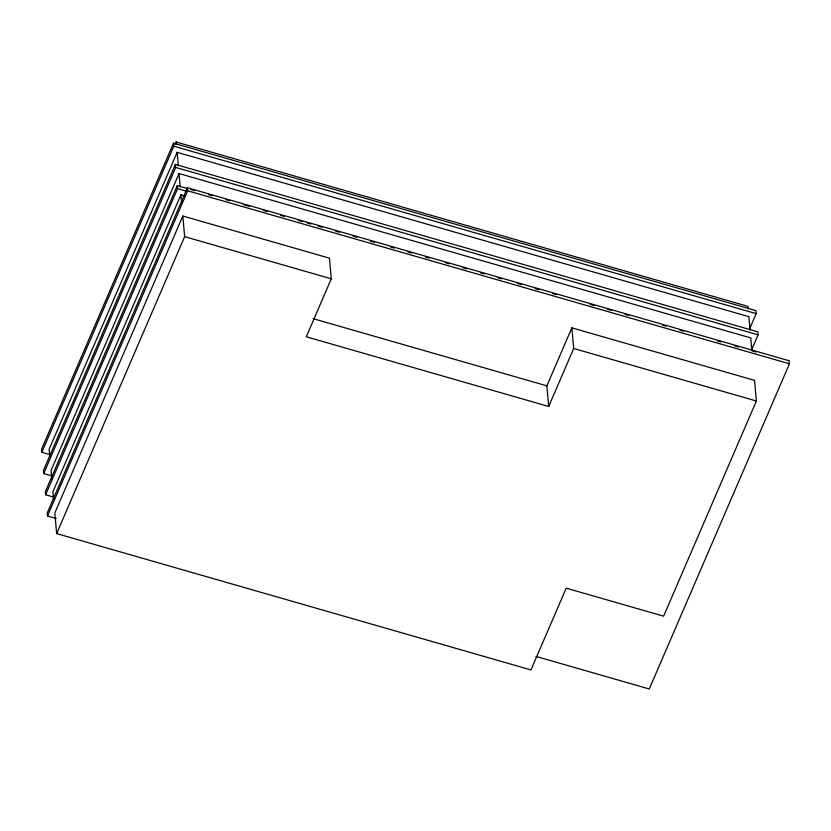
<?xml version="1.0" encoding="UTF-8"?>
<svg xmlns="http://www.w3.org/2000/svg" width="831" height="831" viewBox="0 0 831 831"><rect width="100%" height="100%" fill="white"/><g stroke="black" fill="none" stroke-linecap="round" stroke-linejoin="round"><path stroke-width="1.25" d="M749.5 329.118L756.179 313.64L755.898 310.607L173.502 143.181L41.55 449.27L41.82 452.303L50.546 454.817M41.82 452.303L173.772 146.214L173.502 143.181M175.196 144.386L176.214 142.018L747.942 306.369L748.16 308.789M750.05 330.021L748.866 316.673L177.138 152.322L49.133 449.27L49.777 456.551M751.39 350.35L758.069 334.872L757.799 331.839L175.393 164.413L43.441 470.502L43.711 473.535L52.446 476.049M43.711 473.535L175.663 167.446L175.393 164.413M751.837 350.038L750.757 337.905L179.029 173.554L51.023 470.502L51.782 478.988M187.266 188.512L177.294 185.645L45.341 491.734L45.612 494.767L53.091 496.917M45.612 494.767L177.564 188.679L177.294 185.645M184.669 195.867L180.929 194.786L52.924 491.734L53.568 499.005M535.891 656.397L649.271 688.982L789.45 363.801L789.18 360.768L187.422 187.775L47.232 512.966L47.502 515.999L56.228 518.502M47.502 515.999L187.692 190.808L187.422 187.775M182.82 216.018L54.815 512.966L56.653 533.585L530.957 669.931L566.202 588.161L663.626 616.166L756.387 400.999L754.548 380.369L571.853 327.85L546.85 385.844L548.689 406.473L306.296 336.784L331.289 278.8L329.45 258.171L182.82 216.018L184.659 236.648L56.653 533.585M548.689 406.473L573.691 348.48L571.853 327.85M173.772 146.214L756.179 313.64M175.663 167.446L758.069 334.872M191.005 189.593L194.745 190.663M208.467 194.61L212.206 195.69M225.928 199.627L229.668 200.707M243.39 204.644L249.622 206.441M263.344 210.388L267.083 211.458M280.795 215.406L284.545 216.476M298.256 220.423L301.996 221.493M306.992 222.937L310.732 224.006M318.211 226.157L321.95 227.237M335.672 231.174L339.412 232.254M353.133 236.201L356.873 237.271M370.595 241.219L374.334 242.288M390.549 246.952L394.289 248.022M408.011 251.97L411.75 253.05M425.462 256.987L429.212 258.067M445.416 262.721L449.156 263.801M462.877 267.748L466.617 268.818M480.339 272.765L484.078 273.835M497.8 277.783L501.54 278.863M517.755 283.516L521.494 284.597M535.216 288.534L538.955 289.614M552.667 293.561L556.417 294.631M590.083 304.312L593.822 305.393M607.544 309.329L611.284 310.41M625.005 314.347L628.745 315.427M662.421 325.108L666.161 326.178M679.872 330.125L683.622 331.195M717.288 340.876L721.028 341.957M734.749 345.904L738.489 346.974M752.211 350.921L755.95 351.991M187.692 190.808L789.45 363.801M177.564 188.679L186.289 191.192M184.659 236.648L331.289 278.8M573.691 348.48L756.387 400.999M313.152 318.668L546.85 385.844M176.214 142.018L176.432 144.438M177.138 152.322L178.333 165.67M179.029 173.554L180.223 186.902M180.929 194.786L181.574 202.068"/></g></svg>
